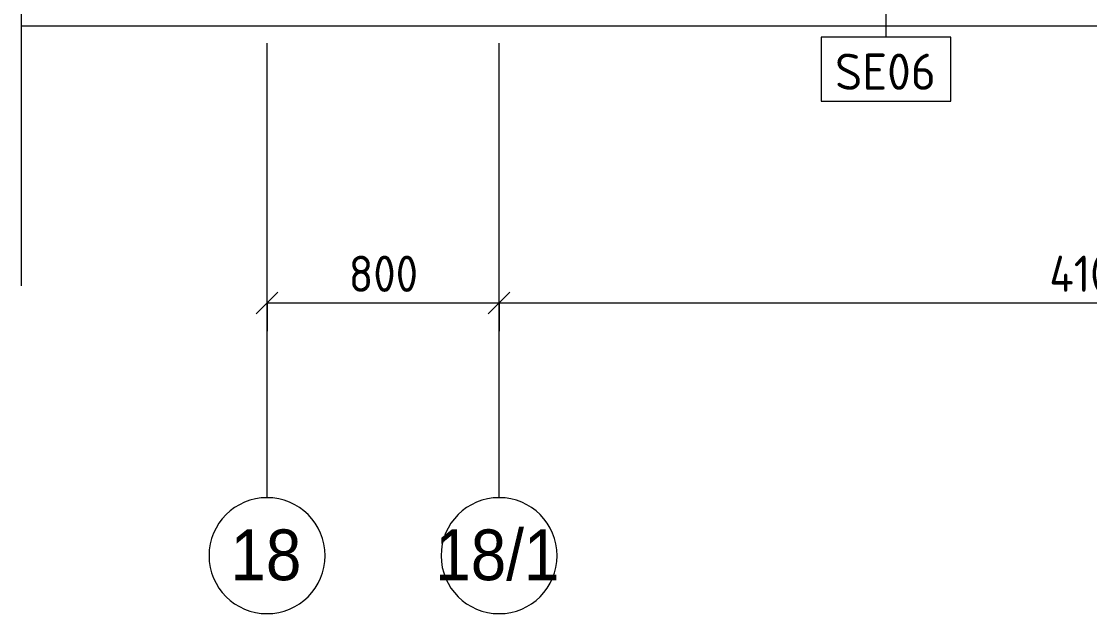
# Model space of a CAD drawing. Header units: millimetres. Extents: x 3991 to 282775, y -8553 to 29560.
# Drawn here: x 13125 to 16807, y -2306 to -263 of the extents above; entities that cross this region are included whole.
import ezdxf

# ---------------------------------------------------------------- set-up
doc = ezdxf.new("R2010")
doc.units = ezdxf.units.MM
doc.linetypes.add('Осевая', pattern=[1587.5, 317.5, -238.125, 793.75, -238.125])
for name, color, linetype, lineweight in [('A-ANNO-DIMS', 7, 'Continuous', 9), ('A-ANNO-DIMS-50', 7, 'Continuous', 9), ('A-DETL-GENF', 7, 'Continuous', 9), ('A-WALL', 7, 'Continuous', 9), ('P-SANR-FIXT-IDEN', 7, 'Continuous', 9), ('Оси', 7, 'Continuous', 9), ('Оси-1', 7, 'Continuous', 20), ('Оси-2', 7, 'Осевая', 9)]:
    doc.layers.add(name, color=color, linetype=linetype, lineweight=lineweight)
doc.styles.add('Arial', font='arial.ttf', dxfattribs={"width": 0.9, "height": 175})
doc.styles.add('GOST Common_1', font='GOST_Common.ttf', dxfattribs={"height": 125})
doc.styles.add('ISOCPEUR', font='isocpeur.ttf', dxfattribs={"width": 0.9, "height": 125})
doc.dimstyles.new('ISO-2_5_0_9К_БОЛЬШОЙ', dxfattribs={"dimscale": 304.8, "dimtxt": 124.497647, "dimasz": 0.246063, "dimexe": 0.19685, "dimexo": 0.492126, "dimgap": 0, "dimtad": 1, "dimdec": 0, "dimrnd": 10, "dimzin": 0, "dimdsep": 46, "dimtxsty": 'ISOCPEUR', "dimblk1": 'OBLIQUE', "dimblk2": 'OBLIQUE', "dimsah": 1, "dimcen": 0.09, "dimdle": 0.19685, "dimazin": 0, "dimtfac": 1, "dimtdec": 4, "dimtix": 1, "dimtmove": 0, "dimatfit": 3, "dimfxl": 1, "dimtvp": 1, "dimtolj": 1, "dimtzin": 0, "dimarcsym": 2})

# ---------------------------------------------------------------- blocks, each defined once
blk = doc.blocks.new('DET_L_Линия разрыва - М100-30612328-Фрагмент 1_6')
at = {"layer": 'A-DETL-GENF'}
blk.add_line((0, 0), (4858.6, 0), dxfattribs=at)
blk = doc.blocks.new('Ось сетки - D8-29747960-Фрагмент 1_6')
at = {"layer": 'Оси-1'}
for start, end in [(360, 180), (180, 360)]:
    blk.add_arc((0, 0), 4, start, end, dxfattribs=at)
blk = doc.blocks.new('DIMBLOCK8-Фрагмент 1_6')
at = {"layer": 'A-ANNO-DIMS-50'}
for p, q in [((13971.5, -1331.7), (13971.5, -1174.8)), ((14771.5, -1331.7), (14771.5, -1174.8)), ((13971.5, -1234.8), (14771.5, -1234.8)), ((13971.5, -1234.8), (13971.5, -1331.7)), ((14771.5, -1234.8), (14771.5, -1331.7))]:
    blk.add_line(p, q, dxfattribs=at)
at = {"layer": 'A-ANNO-DIMS-50', "lineweight": 20}
for p, q in [((13971.5, -1234.8), (14009, -1197.3)), ((14771.5, -1234.8), (14809, -1197.3)), ((13971.5, -1234.8), (13934, -1272.3)), ((14771.5, -1234.8), (14734, -1272.3))]:
    blk.add_line(p, q, dxfattribs=at)
at = {"layer": 'A-ANNO-DIMS-50', "color": 0, "insert": (14253, -1071.5), "char_height": 125, "width": 284.429, "attachment_point": 1, "line_spacing_factor": 1.149209, "style": 'ISOCPEUR'}
blk.add_mtext('800', dxfattribs=at)
blk = doc.blocks.new('_Oblique')
at = {"color": 0, "linetype": 'ByBlock', "lineweight": -2}
blk.add_line((-0.5, -0.5), (0.5, 0.5), dxfattribs=at)
blk = doc.blocks.new('DIMBLOCK9-Фрагмент 1_6')
at = {"layer": 'A-ANNO-DIMS-50'}
for p, q in [((14771.5, -1331.7), (14771.5, -1174.8)), ((18871.5, -1331.7), (18871.5, -1174.8)), ((14771.5, -1234.8), (18871.5, -1234.8)), ((14771.5, -1234.8), (14771.5, -1331.7)), ((18871.5, -1234.8), (18871.5, -1331.7))]:
    blk.add_line(p, q, dxfattribs=at)
at = {"layer": 'A-ANNO-DIMS-50', "lineweight": 20}
for p, q in [((14771.5, -1234.8), (14809, -1197.3)), ((18871.5, -1234.8), (18909, -1197.3)), ((14771.5, -1234.8), (14734, -1272.3)), ((18871.5, -1234.8), (18834, -1272.3))]:
    blk.add_line(p, q, dxfattribs=at)
at = {"layer": 'A-ANNO-DIMS-50', "color": 0, "insert": (16668.3, -1071.5), "char_height": 125, "width": 367.747, "attachment_point": 1, "line_spacing_factor": 1.149209, "style": 'ISOCPEUR'}
blk.add_mtext('4100', dxfattribs=at)
blk = doc.blocks.new('М_сантехническая_рамка1 - В рамке-30590747-Фрагмент 1_6')
at = {"layer": 'P-SANR-FIXT-IDEN'}
for p, q in [((4.293, 2.24), (-4.639, 2.24)), ((-4.639, 2.24), (-4.639, -2.178)), ((4.293, -2.178), (4.293, 2.24)), ((-4.639, -2.178), (4.293, -2.178))]:
    blk.add_line(p, q, dxfattribs=at)

msp = doc.modelspace()

# ---------------------------------------------------------------- linework, layer by layer
at = {"layer": 'A-WALL'}
msp.add_line((20591.5, -280), (13124.5, -280), dxfattribs=at)
at = {"layer": 'P-SANR-FIXT-IDEN'}
msp.add_line((16105, 151), (16105, -318), dxfattribs=at)
at = {"layer": 'Оси'}
for p, q in [((13971.5, -1906.3), (13971.5, -656.3)), ((14771.5, -1906.3), (14771.5, -656.3))]:
    msp.add_line(p, q, dxfattribs=at)
at = {"layer": 'Оси-2'}
for p, q in [((13971.5, -656.3), (13971.5, 6817.9)), ((14771.5, -656.3), (14771.5, 6817.9))]:
    msp.add_line(p, q, dxfattribs=at)

# ---------------------------------------------------------------- block references
at = {"layer": 'A-DETL-GENF', "rotation": 90.00000000000031}
msp.add_blockref('DET_L_Линия разрыва - М100-30612328-Фрагмент 1_6', (13124.5, -1175.5), dxfattribs=at)
at = {"layer": 'P-SANR-FIXT-IDEN', "xscale": 49.99999999999998, "yscale": 49.99999999999998, "zscale": 49.99999999999998}
msp.add_blockref('М_сантехническая_рамка1 - В рамке-30590747-Фрагмент 1_6', (16113.7, -430), dxfattribs=at)
at = {"layer": 'Оси-1', "xscale": 49.99999999999998, "yscale": 49.99999999999998, "zscale": 49.99999999999998}
for p in [(13971.5, -2106.3), (14771.5, -2106.3)]:
    msp.add_blockref('Ось сетки - D8-29747960-Фрагмент 1_6', p, dxfattribs=at)

# ---------------------------------------------------------------- texts
at = {"layer": 'P-SANR-FIXT-IDEN', "insert": (15929.4, -374.6), "char_height": 125, "width": 444.937, "attachment_point": 1, "style": 'GOST Common_1'}
msp.add_mtext('SE06', dxfattribs=at)
at = {"layer": 'Оси', "char_height": 175, "attachment_point": 1, "style": 'Arial'}
for s, insert, width in [('18', (13845.2, -2015.9), 303.038), ('18/1', (14551.4, -2015.9), 530.316)]:
    msp.add_mtext(s, dxfattribs=dict(at, insert=insert, width=width))

# ---------------------------------------------------------------- dimensions: what is measured, and where the dimension line sits
at = {"layer": 'A-ANNO-DIMS'}
for base, p1, p2, override, picture, middle in [((14771.5, -1234.8), (13971.5, -1181.7), (14771.5, -1181.7), {"dimpost": '<>', "dimfxl": 800}, 'DIMBLOCK8-Фрагмент 1_6', (14371.5, -1172.3)), ((18871.5, -1234.8), (14771.5, -1181.7), (18871.5, -1181.7), {"dimpost": '<>', "dimfxl": 4100}, 'DIMBLOCK9-Фрагмент 1_6', (16821.5, -1172.3))]:
    dim = msp.add_linear_dim(base=base, p1=p1, p2=p2, dimstyle='ISO-2_5_0_9К_БОЛЬШОЙ', override=override, dxfattribs=at)
    dim.commit()
    dim.dimension.update_dxf_attribs({"geometry": picture, "text_midpoint": middle})

doc.saveas('drawing.dxf')
